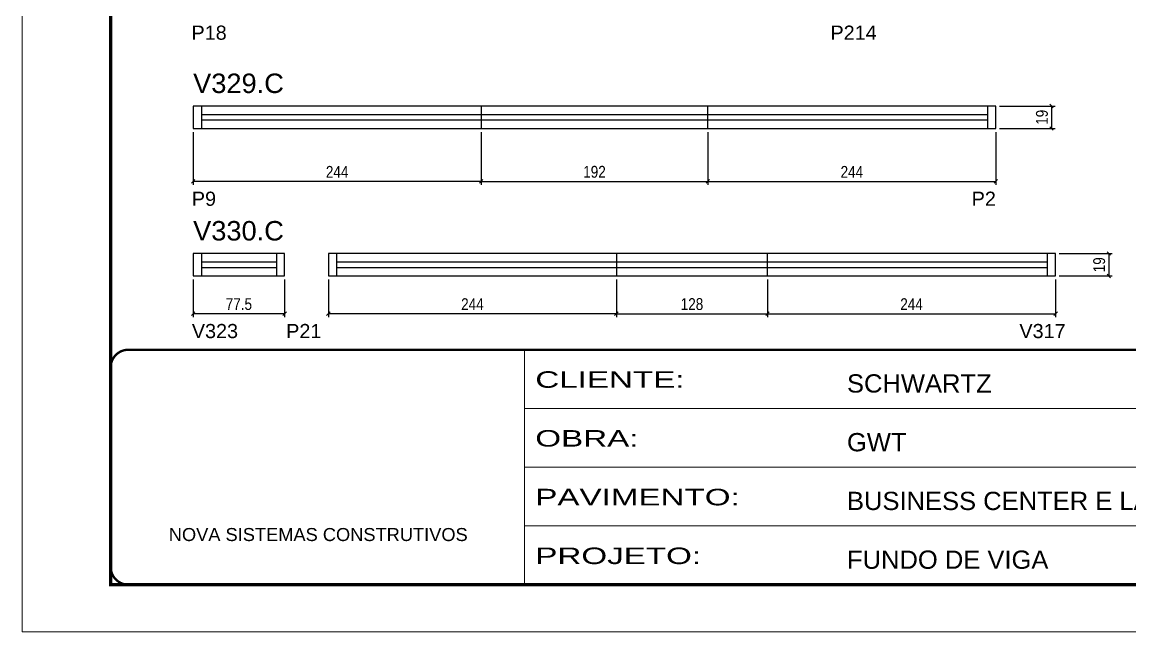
# Model space of a CAD drawing. Extents: x 3245 to 12416, y 917 to 10295.
# Drawn here: x 8014 to 8952, y 7809 to 8326 of the extents above; entities that cross this region are included whole.
import ezdxf

# ---------------------------------------------------------------- set-up
doc = ezdxf.new("R2010")
doc.units = 0
doc.linetypes.add('CONTINUO', pattern=[0])
doc.linetypes.add('DASHED', pattern=[0.75, 0.5, -0.25])
for name, color, linetype in [('5', 5, 'Continuous'), ('COTA', 241, 'Continuous'), ('NOMENCLATURA', 7, 'Continuous'), ('Painéis', 200, 'Continuous'), ('SARR_2.2x7', 40, 'Continuous')]:
    doc.layers.add(name, color=color, linetype=linetype)
doc.layers.add('Folhas', color=255, linetype='Continuous', lineweight=9)
doc.layers.add('SARRAFO DE PRESSAO', color=251, linetype='DASHED', lineweight=9)
doc.styles.add('ARIAL', font='arial.ttf')
doc.styles.add('COTA TECNICA-50', font='techl___.ttf', dxfattribs={"height": 10})
doc.styles.get("Standard").update_dxf_attribs({"font": 'arial.ttf'})
doc.styles.add('Tecnologia', font='')
doc.styles.get('Tecnologia').set_extended_font_data('Forgotten Futurist')
doc.dimstyles.new('COTA PAINEL-50', dxfattribs={"dimtxt": 10, "dimasz": 3, "dimexe": 3, "dimexo": 3, "dimgap": 3, "dimtad": 1, "dimdec": 1, "dimzin": 12, "dimdsep": 46, "dimtxsty": 'COTA TECNICA-50', "dimblk1": 'OBLIQUE', "dimblk2": 'OBLIQUE', "dimsah": 1, "dimcen": 0.9, "dimclrd": 4, "dimclre": 4, "dimclrt": 240, "dimadec": 1, "dimazin": 3, "dimtfac": 1, "dimtdec": 1, "dimtmove": 0, "dimatfit": 3, "dimfxl": 1, "dimtolj": 1, "dimtzin": 12, "dimarcsym": 0})

# ---------------------------------------------------------------- blocks, each defined once
blk = doc.blocks.new('9999999999')
at = {"color": 30, "linetype": 'CONTINUO'}
for p, q in [((98564.56, 34230.21), (98564.56, 34429.45)), ((98564.56, 34379.64), (99583.98, 34379.64)), ((98564.56, 34329.83), (99487.98, 34329.83)), ((98564.56, 34280.02), (99487.98, 34280.02))]:
    blk.add_line(p, q, dxfattribs=at)
at = {"color": 30, "linetype": 'CONTINUO', "const_width": 2}
blk.add_lwpolyline([(99583.98, 34230.21), (99583.98, 34414.45, 0.414214), (99568.98, 34429.45), (98228.98, 34429.45, 0.414214), (98213.98, 34414.45), (98213.98, 34245.21, 0.414214), (98228.98, 34230.21), (99583.98, 34230.21)], format="xyb", dxfattribs=at)
at = {"layer": 'Folhas'}
blk.add_lwpolyline([(98138.98, 34190.21), (99623.98, 34190.21), (99623.98, 35240.21), (98138.98, 35240.21)], close=True, dxfattribs=at)
at = {"layer": 'Folhas', "color": 30, "const_width": 3}
blk.add_lwpolyline([(98213.98, 34230.21), (99583.98, 34230.21), (99583.98, 35200.21), (98213.98, 35200.21)], close=True, dxfattribs=at)
at = {"color": 7, "linetype": 'Continuous', "ltscale": 5, "style": 'ARIAL'}
for s, height, p in [('SCHWARTZ', 15.483, (98837.68, 34393.13)), ('GWT', 15.483, (98837.68, 34343.32)), ('BUSINESS CENTER E LAZER - PROJEÇÃO', 15.4829, (98837.68, 34293.51)), ('NOVA SISTEMAS CONSTRUTIVOS', 11.0592, (98263.19, 34267.21)), ('FUNDO DE VIGA', 15.4829, (98837.68, 34243.7))]:
    blk.add_text(s, height=height, dxfattribs=at).set_placement(p)
at = {"layer": 'Folhas', "color": 7, "style": 'Tecnologia', "width": 1.5}
for s, p in [('CLIENTE:', (98573.65, 34397.17)), ('OBRA:', (98573.65, 34347.31)), ('PAVIMENTO:', (98573.65, 34297.5)), ('PROJETO:', (98573.65, 34247.69))]:
    blk.add_text(s, height=14, dxfattribs=at).set_placement(p)
blk = doc.blocks.new('_Oblique')
at = {"color": 0, "linetype": 'ByBlock', "lineweight": -2}
blk.add_line((-0.5, -0.5), (0.5, 0.5), dxfattribs=at)
blk = doc.blocks.new('*D258')
at = {"layer": 'COTA', "color": 4, "linetype": 'ByBlock', "lineweight": -2, "transparency": 16777216}
for p, q in [((8158.67, 8232.55), (8158.67, 8187.67)), ((8402.67, 8232.55), (8402.67, 8187.67)), ((8402.67, 8190.67), (8158.67, 8190.67))]:
    blk.add_line(p, q, dxfattribs=at)
at = {"layer": 'Defpoints', "color": 0, "linetype": 'ByBlock', "transparency": 16777216}
for p in [(8158.67, 8235.55), (8402.67, 8235.55), (8158.67, 8190.67)]:
    blk.add_point(p, dxfattribs=at)
at = {"layer": 'COTA', "color": 4, "linetype": 'ByBlock', "lineweight": -2, "transparency": 16777216, "xscale": 3, "yscale": 3, "zscale": 3, "rotation": 180}
blk.add_blockref('_Oblique', (8158.67, 8190.67), dxfattribs=at)
at = {"layer": 'COTA', "color": 4, "linetype": 'ByBlock', "lineweight": -2, "transparency": 16777216, "xscale": 3, "yscale": 3, "zscale": 3}
blk.add_blockref('_Oblique', (8402.67, 8190.67), dxfattribs=at)
at = {"layer": 'COTA', "color": 240, "linetype": 'ByBlock', "transparency": 16777216, "insert": (8280.67, 8198.75), "char_height": 10, "attachment_point": 5, "style": 'COTA TECNICA-50'}
blk.add_mtext('\\A1;244', dxfattribs=at)
blk = doc.blocks.new('*D354')
at = {"layer": 'COTA', "color": 4, "linetype": 'ByBlock', "lineweight": -2, "transparency": 16777216}
for p, q in [((8402.67, 8232.55), (8402.67, 8187.67)), ((8594.67, 8232.55), (8594.67, 8187.67)), ((8402.67, 8190.67), (8594.67, 8190.67))]:
    blk.add_line(p, q, dxfattribs=at)
at = {"layer": 'Defpoints', "color": 0, "linetype": 'ByBlock', "transparency": 16777216}
for p in [(8402.67, 8235.55), (8594.67, 8235.55), (8594.67, 8190.67)]:
    blk.add_point(p, dxfattribs=at)
at = {"layer": 'COTA', "color": 4, "linetype": 'ByBlock', "lineweight": -2, "transparency": 16777216, "xscale": 3, "yscale": 3, "zscale": 3, "rotation": 180}
blk.add_blockref('_Oblique', (8402.67, 8190.67), dxfattribs=at)
at = {"layer": 'COTA', "color": 4, "linetype": 'ByBlock', "lineweight": -2, "transparency": 16777216, "xscale": 3, "yscale": 3, "zscale": 3}
blk.add_blockref('_Oblique', (8594.67, 8190.67), dxfattribs=at)
at = {"layer": 'COTA', "color": 240, "linetype": 'ByBlock', "transparency": 16777216, "insert": (8498.67, 8198.76), "char_height": 10, "attachment_point": 5, "style": 'COTA TECNICA-50'}
blk.add_mtext('\\A1;192', dxfattribs=at)
blk = doc.blocks.new('*D355')
at = {"layer": 'COTA', "color": 4, "linetype": 'ByBlock', "lineweight": -2, "transparency": 16777216}
for p, q in [((8594.67, 8232.55), (8594.67, 8187.67)), ((8838.67, 8232.55), (8838.67, 8187.67)), ((8594.67, 8190.67), (8838.67, 8190.67))]:
    blk.add_line(p, q, dxfattribs=at)
at = {"layer": 'Defpoints', "color": 0, "linetype": 'ByBlock', "transparency": 16777216}
for p in [(8594.67, 8235.55), (8838.67, 8235.55), (8838.67, 8190.67)]:
    blk.add_point(p, dxfattribs=at)
at = {"layer": 'COTA', "color": 4, "linetype": 'ByBlock', "lineweight": -2, "transparency": 16777216, "xscale": 3, "yscale": 3, "zscale": 3, "rotation": 180}
blk.add_blockref('_Oblique', (8594.67, 8190.67), dxfattribs=at)
at = {"layer": 'COTA', "color": 4, "linetype": 'ByBlock', "lineweight": -2, "transparency": 16777216, "xscale": 3, "yscale": 3, "zscale": 3}
blk.add_blockref('_Oblique', (8838.67, 8190.67), dxfattribs=at)
at = {"layer": 'COTA', "color": 240, "linetype": 'ByBlock', "transparency": 16777216, "insert": (8716.67, 8198.75), "char_height": 10, "attachment_point": 5, "style": 'COTA TECNICA-50'}
blk.add_mtext('\\A1;244', dxfattribs=at)
blk = doc.blocks.new('*D356')
at = {"layer": 'COTA', "color": 4, "linetype": 'ByBlock', "lineweight": -2, "transparency": 16777216}
for p, q in [((8841.67, 8254.55), (8888.81, 8254.55)), ((8885.81, 8254.55), (8885.81, 8235.55)), ((8841.67, 8235.55), (8888.81, 8235.55))]:
    blk.add_line(p, q, dxfattribs=at)
at = {"layer": 'Defpoints', "color": 0, "linetype": 'ByBlock', "transparency": 16777216}
for p in [(8838.67, 8254.55), (8838.67, 8235.55), (8885.81, 8235.55)]:
    blk.add_point(p, dxfattribs=at)
at = {"layer": 'COTA', "color": 4, "linetype": 'ByBlock', "lineweight": -2, "transparency": 16777216, "xscale": 3, "yscale": 3, "zscale": 3}
for p, rotation in [((8885.81, 8254.55), 90), ((8885.81, 8235.55), 270)]:
    blk.add_blockref('_Oblique', p, dxfattribs=dict(at, rotation=rotation))
at = {"layer": 'COTA', "color": 240, "linetype": 'ByBlock', "transparency": 16777216, "insert": (8877.72, 8245.05), "char_height": 10, "attachment_point": 5, "rotation": 90, "style": 'COTA TECNICA-50'}
blk.add_mtext('\\A1;19', dxfattribs=at)
blk = doc.blocks.new('*D357')
at = {"layer": 'COTA', "color": 4, "linetype": 'ByBlock', "lineweight": -2, "transparency": 16777216}
for p, q in [((8158.67, 8107.51), (8158.67, 8075.49)), ((8236.17, 8107.51), (8236.17, 8075.49)), ((8236.17, 8078.49), (8158.67, 8078.49))]:
    blk.add_line(p, q, dxfattribs=at)
at = {"layer": 'Defpoints', "color": 0, "linetype": 'ByBlock', "transparency": 16777216}
for p in [(8158.67, 8110.51), (8236.17, 8110.51), (8158.67, 8078.49)]:
    blk.add_point(p, dxfattribs=at)
at = {"layer": 'COTA', "color": 4, "linetype": 'ByBlock', "lineweight": -2, "transparency": 16777216, "xscale": 3, "yscale": 3, "zscale": 3, "rotation": 180}
blk.add_blockref('_Oblique', (8158.67, 8078.49), dxfattribs=at)
at = {"layer": 'COTA', "color": 4, "linetype": 'ByBlock', "lineweight": -2, "transparency": 16777216, "xscale": 3, "yscale": 3, "zscale": 3}
blk.add_blockref('_Oblique', (8236.17, 8078.49), dxfattribs=at)
at = {"layer": 'COTA', "color": 240, "linetype": 'ByBlock', "transparency": 16777216, "insert": (8197.42, 8086.6), "char_height": 10, "attachment_point": 5, "style": 'COTA TECNICA-50'}
blk.add_mtext('\\A1;77.5', dxfattribs=at)
blk = doc.blocks.new('*D259')
at = {"layer": 'COTA', "color": 4, "linetype": 'ByBlock', "lineweight": -2, "transparency": 16777216}
for p, q in [((8273.24, 8107.51), (8273.24, 8075.49)), ((8517.24, 8107.51), (8517.24, 8075.49)), ((8517.24, 8078.49), (8273.24, 8078.49))]:
    blk.add_line(p, q, dxfattribs=at)
at = {"layer": 'Defpoints', "color": 0, "linetype": 'ByBlock', "transparency": 16777216}
for p in [(8273.24, 8110.51), (8517.24, 8110.51), (8273.24, 8078.49)]:
    blk.add_point(p, dxfattribs=at)
at = {"layer": 'COTA', "color": 4, "linetype": 'ByBlock', "lineweight": -2, "transparency": 16777216, "xscale": 3, "yscale": 3, "zscale": 3, "rotation": 180}
blk.add_blockref('_Oblique', (8273.24, 8078.49), dxfattribs=at)
at = {"layer": 'COTA', "color": 4, "linetype": 'ByBlock', "lineweight": -2, "transparency": 16777216, "xscale": 3, "yscale": 3, "zscale": 3}
blk.add_blockref('_Oblique', (8517.24, 8078.49), dxfattribs=at)
at = {"layer": 'COTA', "color": 240, "linetype": 'ByBlock', "transparency": 16777216, "insert": (8395.24, 8086.56), "char_height": 10, "attachment_point": 5, "style": 'COTA TECNICA-50'}
blk.add_mtext('\\A1;244', dxfattribs=at)
blk = doc.blocks.new('*D358')
at = {"layer": 'COTA', "color": 4, "linetype": 'ByBlock', "lineweight": -2, "transparency": 16777216}
for p, q in [((8517.24, 8107.51), (8517.24, 8075.49)), ((8645.24, 8107.51), (8645.24, 8075.49)), ((8517.24, 8078.49), (8645.24, 8078.49))]:
    blk.add_line(p, q, dxfattribs=at)
at = {"layer": 'Defpoints', "color": 0, "linetype": 'ByBlock', "transparency": 16777216}
for p in [(8517.24, 8110.51), (8645.24, 8110.51), (8645.24, 8078.49)]:
    blk.add_point(p, dxfattribs=at)
at = {"layer": 'COTA', "color": 4, "linetype": 'ByBlock', "lineweight": -2, "transparency": 16777216, "xscale": 3, "yscale": 3, "zscale": 3, "rotation": 180}
blk.add_blockref('_Oblique', (8517.24, 8078.49), dxfattribs=at)
at = {"layer": 'COTA', "color": 4, "linetype": 'ByBlock', "lineweight": -2, "transparency": 16777216, "xscale": 3, "yscale": 3, "zscale": 3}
blk.add_blockref('_Oblique', (8645.24, 8078.49), dxfattribs=at)
at = {"layer": 'COTA', "color": 240, "linetype": 'ByBlock', "transparency": 16777216, "insert": (8581.24, 8086.59), "char_height": 10, "attachment_point": 5, "style": 'COTA TECNICA-50'}
blk.add_mtext('\\A1;128', dxfattribs=at)
blk = doc.blocks.new('*D359')
at = {"layer": 'COTA', "color": 4, "linetype": 'ByBlock', "lineweight": -2, "transparency": 16777216}
for p, q in [((8645.24, 8107.51), (8645.24, 8075.49)), ((8889.24, 8107.51), (8889.24, 8075.49)), ((8645.24, 8078.49), (8889.24, 8078.49))]:
    blk.add_line(p, q, dxfattribs=at)
at = {"layer": 'Defpoints', "color": 0, "linetype": 'ByBlock', "transparency": 16777216}
for p in [(8645.24, 8110.51), (8889.24, 8110.51), (8889.24, 8078.49)]:
    blk.add_point(p, dxfattribs=at)
at = {"layer": 'COTA', "color": 4, "linetype": 'ByBlock', "lineweight": -2, "transparency": 16777216, "xscale": 3, "yscale": 3, "zscale": 3, "rotation": 180}
blk.add_blockref('_Oblique', (8645.24, 8078.49), dxfattribs=at)
at = {"layer": 'COTA', "color": 4, "linetype": 'ByBlock', "lineweight": -2, "transparency": 16777216, "xscale": 3, "yscale": 3, "zscale": 3}
blk.add_blockref('_Oblique', (8889.24, 8078.49), dxfattribs=at)
at = {"layer": 'COTA', "color": 240, "linetype": 'ByBlock', "transparency": 16777216, "insert": (8767.24, 8086.56), "char_height": 10, "attachment_point": 5, "style": 'COTA TECNICA-50'}
blk.add_mtext('\\A1;244', dxfattribs=at)
blk = doc.blocks.new('*D360')
at = {"layer": 'COTA', "color": 4, "linetype": 'ByBlock', "lineweight": -2, "transparency": 16777216}
for p, q in [((8892.24, 8129.51), (8937.3, 8129.51)), ((8934.3, 8129.51), (8934.3, 8110.51)), ((8892.24, 8110.51), (8937.3, 8110.51))]:
    blk.add_line(p, q, dxfattribs=at)
at = {"layer": 'Defpoints', "color": 0, "linetype": 'ByBlock', "transparency": 16777216}
for p in [(8889.24, 8129.51), (8889.24, 8110.51), (8934.3, 8110.51)]:
    blk.add_point(p, dxfattribs=at)
at = {"layer": 'COTA', "color": 4, "linetype": 'ByBlock', "lineweight": -2, "transparency": 16777216, "xscale": 3, "yscale": 3, "zscale": 3}
for p, rotation in [((8934.3, 8129.51), 90), ((8934.3, 8110.51), 270)]:
    blk.add_blockref('_Oblique', p, dxfattribs=dict(at, rotation=rotation))
at = {"layer": 'COTA', "color": 240, "linetype": 'ByBlock', "transparency": 16777216, "insert": (8926.21, 8120.01), "char_height": 10, "attachment_point": 5, "rotation": 90, "style": 'COTA TECNICA-50'}
blk.add_mtext('\\A1;19', dxfattribs=at)

msp = doc.modelspace()

# ---------------------------------------------------------------- linework, layer by layer
at = {"layer": 'Painéis', "linetype": 'Continuous'}
for p, q in [((8838.67, 8254.55), (8158.67, 8254.55)), ((8158.67, 8254.55), (8158.67, 8235.55)), ((8402.67, 8254.55), (8402.67, 8235.55)), ((8594.67, 8235.55), (8594.67, 8254.55)), ((8838.67, 8235.55), (8838.67, 8254.55)), ((8158.67, 8235.55), (8838.67, 8235.55)), ((8889.24, 8129.51), (8273.24, 8129.51)), ((8273.24, 8129.51), (8273.24, 8110.51)), ((8517.24, 8129.51), (8517.24, 8110.51)), ((8645.24, 8110.51), (8645.24, 8129.51)), ((8889.24, 8110.51), (8889.24, 8129.51)), ((8273.24, 8110.51), (8889.24, 8110.51))]:
    msp.add_line(p, q, dxfattribs=at)
msp.add_lwpolyline([(8236.17, 8129.51), (8158.67, 8129.51), (8158.67, 8110.51), (8236.17, 8110.51)], close=True, dxfattribs=at)
at = {"layer": 'SARR_2.2x7', "linetype": 'Continuous'}
for p, q in [((8165.67, 8254.55), (8165.67, 8235.55)), ((8831.67, 8254.55), (8831.67, 8235.55)), ((8165.67, 8247.55), (8402.67, 8247.55)), ((8402.67, 8242.55), (8165.67, 8242.55)), ((8402.67, 8247.55), (8594.67, 8247.55)), ((8594.67, 8242.55), (8402.67, 8242.55)), ((8594.67, 8247.55), (8831.67, 8247.55)), ((8831.67, 8242.55), (8594.67, 8242.55)), ((8165.67, 8129.51), (8165.67, 8110.51)), ((8229.17, 8129.51), (8229.17, 8110.51)), ((8280.24, 8129.51), (8280.24, 8110.51)), ((8882.24, 8129.51), (8882.24, 8110.51)), ((8165.67, 8122.51), (8229.17, 8122.51)), ((8229.17, 8117.51), (8165.67, 8117.51)), ((8280.24, 8122.51), (8517.24, 8122.51)), ((8517.24, 8117.51), (8280.24, 8117.51)), ((8517.24, 8122.51), (8645.24, 8122.51)), ((8645.24, 8117.51), (8517.24, 8117.51)), ((8645.24, 8122.51), (8882.24, 8122.51)), ((8882.24, 8117.51), (8645.24, 8117.51))]:
    msp.add_line(p, q, dxfattribs=at)

# ---------------------------------------------------------------- block references
at = {"layer": 'SARRAFO DE PRESSAO', "color": 6, "linetype": 'ByBlock'}
msp.add_blockref('9999999999', (-90125.13, -26381.5), dxfattribs=at)

# ---------------------------------------------------------------- texts
at = {"layer": '5', "linetype": 'Continuous'}
for s, rotation, p in [('P18', 359.99996, (8157.29, 8310.8)), ('P214', 359.99996, (8698.56, 8310.8)), ('P9', 0.00004, (8157.59, 8169.98)), ('P2', 0.00004, (8818.18, 8169.98)), ('V323', 0.00004, (8157.59, 8057.79)), ('P21', 0.00004, (8237.5, 8057.79)), ('V317', 0.00004, (8858.6, 8057.79))]:
    msp.add_text(s, height=12, rotation=rotation, dxfattribs=at).set_placement(p)
at = {"layer": 'NOMENCLATURA', "linetype": 'Continuous'}
for s, p in [('V329.C', (8158.67, 8265.62)), ('V330.C', (8158.67, 8140.58))]:
    msp.add_text(s, height=16.5, dxfattribs=at).set_placement(p)

# ---------------------------------------------------------------- dimensions: what is measured, and where the dimension line sits
at = {"layer": 'COTA', "linetype": 'ByBlock'}
for base, p1, p2, angle, picture, middle in [((8885.81, 8235.55), (8838.67, 8254.55), (8838.67, 8235.55), 90, '*D356', (8877.72, 8245.05)), ((8158.67, 8190.67), (8402.67, 8235.55), (8158.67, 8235.55), 180, '*D258', (8280.67, 8198.75)), ((8934.3, 8110.51), (8889.24, 8129.51), (8889.24, 8110.51), 90, '*D360', (8926.21, 8120.01)), ((8158.67, 8078.49), (8236.17, 8110.51), (8158.67, 8110.51), 180, '*D357', (8197.42, 8086.6)), ((8273.24, 8078.49), (8517.24, 8110.51), (8273.24, 8110.51), 180, '*D259', (8395.24, 8086.56))]:
    dim = msp.add_linear_dim(base=base, p1=p1, p2=p2, angle=angle, dimstyle='COTA PAINEL-50', override={"dimarcsym": 1}, dxfattribs=at)
    dim.commit()
    dim.dimension.update_dxf_attribs({"geometry": picture, "text_midpoint": middle})
for base, p1, p2, override, picture, middle in [((8594.67, 8190.67), (8402.67, 8235.55), (8594.67, 8235.55), {"dimarcsym": 1}, '*D354', (8498.67, 8198.76)), ((8838.67, 8190.67), (8594.67, 8235.55), (8838.67, 8235.55), {"dimtmove": 1, "dimarcsym": 1}, '*D355', (8716.67, 8198.75)), ((8645.24, 8078.49), (8517.24, 8110.51), (8645.24, 8110.51), {"dimarcsym": 1}, '*D358', (8581.24, 8086.59)), ((8889.24, 8078.49), (8645.24, 8110.51), (8889.24, 8110.51), {"dimtmove": 1, "dimarcsym": 1}, '*D359', (8767.24, 8086.56))]:
    dim = msp.add_linear_dim(base=base, p1=p1, p2=p2, dimstyle='COTA PAINEL-50', override=override, dxfattribs=at)
    dim.commit()
    dim.dimension.update_dxf_attribs({"geometry": picture, "text_midpoint": middle})

doc.saveas('drawing.dxf')
